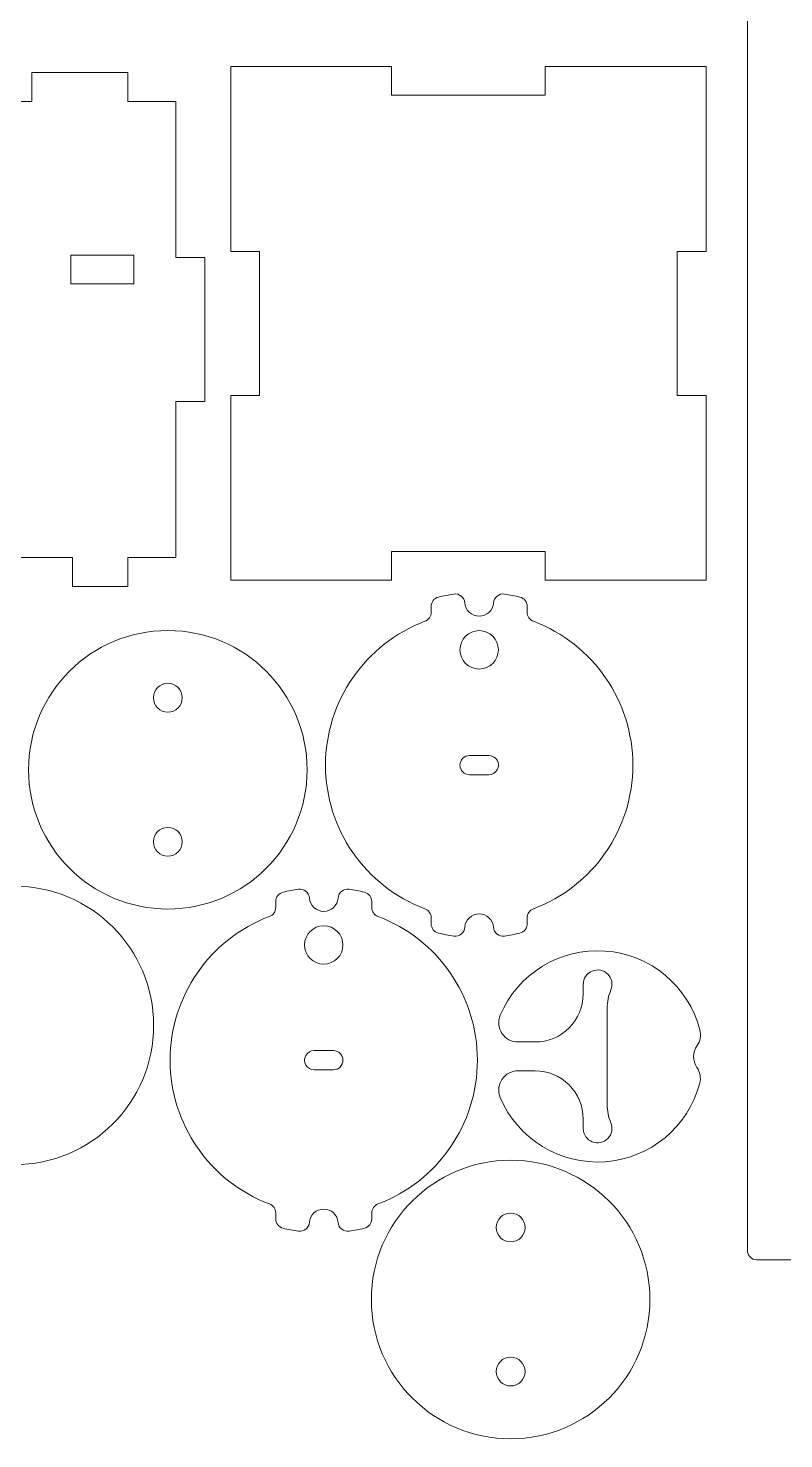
# Model space of a CAD drawing. Header units: millimetres. Extents: x -288 to 276, y -577 to 587.
# Drawn here: x -190.8 to -112.1, y 141.4 to 288.3 of the extents above; entities that cross this region are included whole.
import ezdxf

# ---------------------------------------------------------------- set-up
doc = ezdxf.new("R2010")
doc.units = ezdxf.units.MM
doc.header["$MEASUREMENT"] = 0
for name, color, linetype in [('3mm Battery Tube Endcaps', 7, 'Continuous'), ('3mm Main Internal Structure', 7, 'Continuous'), ('3mm Topside Adapter', 7, 'Continuous')]:
    doc.layers.add(name, color=color, linetype=linetype)

msp = doc.modelspace()

# ---------------------------------------------------------------- linework, layer by layer
at = {"layer": '3mm Battery Tube Endcaps', "color": 225, "lineweight": 9}
for points, knots in [([(-149.4651, 226.5569), (-155.6948, 224.2069), (-159.818, 218.2447), (-159.818, 211.5865), (-159.818, 211.5865), (-159.818, 204.9284), (-155.6947, 198.9662), (-149.4651, 196.6162), (-149.4651, 196.6162), (-149.0757, 196.4694), (-148.818, 196.0967), (-148.818, 195.6806), (-148.818, 195.6806), (-148.818, 195.6806), (-148.818, 195.0639), (-148.818, 195.0639), (-148.818, 195.0639), (-148.818, 194.6022), (-148.502, 194.2006), (-148.0533, 194.0919), (-148.0533, 194.0919), (-147.5265, 193.9644), (-146.9941, 193.8607), (-146.4579, 193.7812), (-146.4579, 193.7812), (-146.1829, 193.7404), (-145.9034, 193.816), (-145.6864, 193.9897), (-145.6864, 193.9897), (-145.4693, 194.1634), (-145.3344, 194.4196), (-145.314, 194.6969), (-145.314, 194.6969), (-145.2562, 195.4804), (-144.6037, 196.0866), (-143.818, 196.0866), (-143.818, 196.0866), (-143.0324, 196.0866), (-142.3799, 195.4804), (-142.3221, 194.6969), (-142.3221, 194.6969), (-142.3016, 194.4196), (-142.1667, 194.1634), (-141.9497, 193.9897), (-141.9497, 193.9897), (-141.7327, 193.816), (-141.4531, 193.7404), (-141.1781, 193.7812), (-141.1781, 193.7812), (-140.6419, 193.8607), (-140.1096, 193.9644), (-139.5827, 194.0919), (-139.5827, 194.0919), (-139.134, 194.2006), (-138.818, 194.6022), (-138.818, 195.0639), (-138.818, 195.0639), (-138.818, 195.0639), (-138.818, 195.6806), (-138.818, 195.6806), (-138.818, 195.6806), (-138.818, 196.0967), (-138.5603, 196.4694), (-138.171, 196.6162), (-138.171, 196.6162), (-131.9413, 198.9662), (-127.818, 204.9284), (-127.818, 211.5866), (-127.818, 211.5866), (-127.818, 218.2447), (-131.9413, 224.207), (-138.171, 226.5569), (-138.171, 226.5569), (-138.5603, 226.7038), (-138.818, 227.0764), (-138.818, 227.4925), (-138.818, 227.4925), (-138.818, 227.4925), (-138.818, 228.1093), (-138.818, 228.1093), (-138.818, 228.1093), (-138.818, 228.5709), (-139.134, 228.9726), (-139.5827, 229.0812), (-139.5827, 229.0812), (-140.1096, 229.2088), (-140.6419, 229.3124), (-141.1781, 229.3919), (-141.1781, 229.3919), (-141.4531, 229.4327), (-141.7327, 229.3572), (-141.9497, 229.1835), (-141.9497, 229.1835), (-142.1667, 229.0097), (-142.3016, 228.7535), (-142.3221, 228.4763), (-142.3221, 228.4763), (-142.3799, 227.6928), (-143.0324, 227.0866), (-143.818, 227.0866), (-143.818, 227.0866), (-144.6037, 227.0866), (-145.2562, 227.6928), (-145.314, 228.4763), (-145.314, 228.4763), (-145.3344, 228.7535), (-145.4693, 229.0097), (-145.6864, 229.1835), (-145.6864, 229.1835), (-145.9034, 229.3572), (-146.1829, 229.4327), (-146.4579, 229.3919), (-146.4579, 229.3919), (-146.9941, 229.3124), (-147.5265, 229.2088), (-148.0533, 229.0812), (-148.0533, 229.0812), (-148.502, 228.9726), (-148.818, 228.5709), (-148.818, 228.1093), (-148.818, 228.1093), (-148.818, 228.1093), (-148.818, 227.4926), (-148.818, 227.4926), (-148.818, 227.4926), (-148.818, 227.0764), (-149.0757, 226.7038), (-149.4651, 226.5569)], [0, 0, 0, 0, 0.03030303, 0.03030303, 0.03030303, 0.03030303, 0.06060606, 0.06060606, 0.06060606, 0.06060606, 0.09090909, 0.09090909, 0.09090909, 0.09090909, 0.12121212, 0.12121212, 0.12121212, 0.12121212, 0.15151515, 0.15151515, 0.15151515, 0.15151515, 0.18181818, 0.18181818, 0.18181818, 0.18181818, 0.21212121, 0.21212121, 0.21212121, 0.21212121, 0.24242424, 0.24242424, 0.24242424, 0.24242424, 0.27272727, 0.27272727, 0.27272727, 0.27272727, 0.3030303, 0.3030303, 0.3030303, 0.3030303, 0.33333333, 0.33333333, 0.33333333, 0.33333333, 0.36363636, 0.36363636, 0.36363636, 0.36363636, 0.39393939, 0.39393939, 0.39393939, 0.39393939, 0.42424242, 0.42424242, 0.42424242, 0.42424242, 0.45454545, 0.45454545, 0.45454545, 0.45454545, 0.48484848, 0.48484848, 0.48484848, 0.48484848, 0.51515152, 0.51515152, 0.51515152, 0.51515152, 0.54545455, 0.54545455, 0.54545455, 0.54545455, 0.57575758, 0.57575758, 0.57575758, 0.57575758, 0.60606061, 0.60606061, 0.60606061, 0.60606061, 0.63636364, 0.63636364, 0.63636364, 0.63636364, 0.66666667, 0.66666667, 0.66666667, 0.66666667, 0.6969697, 0.6969697, 0.6969697, 0.6969697, 0.72727273, 0.72727273, 0.72727273, 0.72727273, 0.75757576, 0.75757576, 0.75757576, 0.75757576, 0.78787879, 0.78787879, 0.78787879, 0.78787879, 0.81818182, 0.81818182, 0.81818182, 0.81818182, 0.84848485, 0.84848485, 0.84848485, 0.84848485, 0.87878788, 0.87878788, 0.87878788, 0.87878788, 0.90909091, 0.90909091, 0.90909091, 0.90909091, 0.93939394, 0.93939394, 0.93939394, 0.93939394, 1, 1, 1, 1]), ([(-190.7398, 211.0994), (-190.7398, 219.1075), (-184.2479, 225.5994), (-176.2398, 225.5994), (-176.2398, 225.5994), (-168.2317, 225.5994), (-161.7398, 219.1076), (-161.7398, 211.0994), (-161.7398, 211.0994), (-161.7398, 203.0913), (-168.2316, 196.5994), (-176.2397, 196.5994), (-176.2397, 196.5994), (-184.2478, 196.5994), (-190.7397, 203.0912), (-190.7398, 211.0993)], [0, 0, 0, 0, 0.2, 0.2, 0.2, 0.2, 0.4, 0.4, 0.4, 0.4, 0.6, 0.6, 0.6, 0.6, 1, 1, 1, 1]), ([(-145.818, 223.5866), (-145.818, 224.6911), (-144.9226, 225.5866), (-143.818, 225.5866), (-143.818, 225.5866), (-142.7135, 225.5866), (-141.818, 224.6912), (-141.818, 223.5866), (-141.818, 223.5866), (-141.818, 222.482), (-142.7134, 221.5866), (-143.818, 221.5866), (-143.818, 221.5866), (-144.9226, 221.5866), (-145.818, 222.482), (-145.818, 223.5866)], [0, 0, 0, 0, 0.2, 0.2, 0.2, 0.2, 0.4, 0.4, 0.4, 0.4, 0.6, 0.6, 0.6, 0.6, 1, 1, 1, 1]), ([(-177.7398, 218.5994), (-177.7398, 219.4278), (-177.0682, 220.0994), (-176.2398, 220.0994), (-176.2398, 220.0994), (-175.4114, 220.0994), (-174.7398, 219.4278), (-174.7398, 218.5994), (-174.7398, 218.5994), (-174.7398, 217.771), (-175.4113, 217.0994), (-176.2398, 217.0994), (-176.2398, 217.0994), (-177.0682, 217.0994), (-177.7398, 217.771), (-177.7398, 218.5994)], [0, 0, 0, 0, 0.2, 0.2, 0.2, 0.2, 0.4, 0.4, 0.4, 0.4, 0.6, 0.6, 0.6, 0.6, 1, 1, 1, 1]), ([(-142.818, 210.5866), (-142.4608, 210.5866), (-142.1306, 210.7772), (-141.952, 211.0866), (-141.952, 211.0866), (-141.7734, 211.396), (-141.7734, 211.7772), (-141.952, 212.0866), (-141.952, 212.0866), (-142.1306, 212.396), (-142.4608, 212.5866), (-142.818, 212.5866), (-142.818, 212.5866), (-142.818, 212.5866), (-144.818, 212.5866), (-144.818, 212.5866), (-144.818, 212.5866), (-145.3703, 212.5866), (-145.818, 212.1389), (-145.818, 211.5866), (-145.818, 211.5866), (-145.818, 211.0343), (-145.3703, 210.5866), (-144.818, 210.5866), (-144.818, 210.5866), (-144.818, 210.5866), (-142.818, 210.5866), (-142.818, 210.5866)], [0, 0, 0, 0, 0.125, 0.125, 0.125, 0.125, 0.25, 0.25, 0.25, 0.25, 0.375, 0.375, 0.375, 0.375, 0.5, 0.5, 0.5, 0.5, 0.625, 0.625, 0.625, 0.625, 0.75, 0.75, 0.75, 0.75, 1, 1, 1, 1]), ([(-177.7398, 203.5994), (-177.7398, 204.4278), (-177.0682, 205.0994), (-176.2398, 205.0994), (-176.2398, 205.0994), (-175.4114, 205.0994), (-174.7398, 204.4278), (-174.7398, 203.5994), (-174.7398, 203.5994), (-174.7398, 202.771), (-175.4113, 202.0994), (-176.2398, 202.0994), (-176.2398, 202.0994), (-177.0682, 202.0994), (-177.7398, 202.771), (-177.7398, 203.5994)], [0, 0, 0, 0, 0.2, 0.2, 0.2, 0.2, 0.4, 0.4, 0.4, 0.4, 0.6, 0.6, 0.6, 0.6, 1, 1, 1, 1]), ([(-206.7214, 184.4771), (-206.7214, 192.4852), (-200.2295, 198.9771), (-192.2214, 198.9771), (-192.2214, 198.9771), (-184.2134, 198.9771), (-177.7215, 192.4853), (-177.7215, 184.4772), (-177.7215, 184.4772), (-177.7215, 176.469), (-184.2133, 169.9772), (-192.2213, 169.9771), (-192.2213, 169.9771), (-200.2294, 169.9771), (-206.7213, 176.4689), (-206.7214, 184.477)], [0, 0, 0, 0, 0.2, 0.2, 0.2, 0.2, 0.4, 0.4, 0.4, 0.4, 0.6, 0.6, 0.6, 0.6, 1, 1, 1, 1]), ([(-154.3576, 195.8279), (-148.1279, 193.4779), (-144.0047, 187.5157), (-144.0047, 180.8575), (-144.0047, 180.8575), (-144.0047, 174.1994), (-148.128, 168.2372), (-154.3576, 165.8872), (-154.3576, 165.8872), (-154.747, 165.7404), (-155.0047, 165.3677), (-155.0047, 164.9516), (-155.0047, 164.9516), (-155.0047, 164.9516), (-155.0047, 164.3349), (-155.0047, 164.3349), (-155.0047, 164.3349), (-155.0047, 163.8732), (-155.3207, 163.4716), (-155.7694, 163.3629), (-155.7694, 163.3629), (-156.2962, 163.2354), (-156.8286, 163.1317), (-157.3648, 163.0522), (-157.3648, 163.0522), (-157.6398, 163.0114), (-157.9193, 163.087), (-158.1363, 163.2607), (-158.1363, 163.2607), (-158.3534, 163.4344), (-158.4883, 163.6906), (-158.5087, 163.9679), (-158.5087, 163.9679), (-158.5665, 164.7514), (-159.219, 165.3576), (-160.0047, 165.3576), (-160.0047, 165.3576), (-160.7903, 165.3576), (-161.4428, 164.7514), (-161.5006, 163.9679), (-161.5006, 163.9679), (-161.5211, 163.6906), (-161.656, 163.4344), (-161.873, 163.2607), (-161.873, 163.2607), (-162.09, 163.087), (-162.3696, 163.0114), (-162.6446, 163.0522), (-162.6446, 163.0522), (-163.1808, 163.1317), (-163.7131, 163.2354), (-164.24, 163.3629), (-164.24, 163.3629), (-164.6887, 163.4716), (-165.0047, 163.8732), (-165.0047, 164.3349), (-165.0047, 164.3349), (-165.0047, 164.3349), (-165.0047, 164.9516), (-165.0047, 164.9516), (-165.0047, 164.9516), (-165.0047, 165.3677), (-165.2624, 165.7404), (-165.6517, 165.8872), (-165.6517, 165.8872), (-171.8814, 168.2372), (-176.0047, 174.1994), (-176.0047, 180.8576), (-176.0047, 180.8576), (-176.0047, 187.5157), (-171.8814, 193.478), (-165.6517, 195.8279), (-165.6517, 195.8279), (-165.2624, 195.9748), (-165.0047, 196.3474), (-165.0047, 196.7635), (-165.0047, 196.7635), (-165.0047, 196.7635), (-165.0047, 197.3803), (-165.0047, 197.3803), (-165.0047, 197.3803), (-165.0047, 197.8419), (-164.6887, 198.2436), (-164.24, 198.3522), (-164.24, 198.3522), (-163.7131, 198.4798), (-163.1808, 198.5834), (-162.6446, 198.6629), (-162.6446, 198.6629), (-162.3696, 198.7037), (-162.09, 198.6282), (-161.873, 198.4545), (-161.873, 198.4545), (-161.656, 198.2807), (-161.5211, 198.0245), (-161.5006, 197.7473), (-161.5006, 197.7473), (-161.4428, 196.9638), (-160.7903, 196.3576), (-160.0047, 196.3576), (-160.0047, 196.3576), (-159.219, 196.3576), (-158.5665, 196.9638), (-158.5087, 197.7473), (-158.5087, 197.7473), (-158.4883, 198.0245), (-158.3534, 198.2807), (-158.1363, 198.4545), (-158.1363, 198.4545), (-157.9193, 198.6282), (-157.6398, 198.7037), (-157.3648, 198.6629), (-157.3648, 198.6629), (-156.8286, 198.5834), (-156.2962, 198.4798), (-155.7694, 198.3522), (-155.7694, 198.3522), (-155.3207, 198.2436), (-155.0047, 197.8419), (-155.0047, 197.3803), (-155.0047, 197.3803), (-155.0047, 197.3803), (-155.0047, 196.7636), (-155.0047, 196.7636), (-155.0047, 196.7636), (-155.0047, 196.3474), (-154.747, 195.9748), (-154.3576, 195.8279)], [0, 0, 0, 0, 0.03030303, 0.03030303, 0.03030303, 0.03030303, 0.06060606, 0.06060606, 0.06060606, 0.06060606, 0.09090909, 0.09090909, 0.09090909, 0.09090909, 0.12121212, 0.12121212, 0.12121212, 0.12121212, 0.15151515, 0.15151515, 0.15151515, 0.15151515, 0.18181818, 0.18181818, 0.18181818, 0.18181818, 0.21212121, 0.21212121, 0.21212121, 0.21212121, 0.24242424, 0.24242424, 0.24242424, 0.24242424, 0.27272727, 0.27272727, 0.27272727, 0.27272727, 0.3030303, 0.3030303, 0.3030303, 0.3030303, 0.33333333, 0.33333333, 0.33333333, 0.33333333, 0.36363636, 0.36363636, 0.36363636, 0.36363636, 0.39393939, 0.39393939, 0.39393939, 0.39393939, 0.42424242, 0.42424242, 0.42424242, 0.42424242, 0.45454545, 0.45454545, 0.45454545, 0.45454545, 0.48484848, 0.48484848, 0.48484848, 0.48484848, 0.51515152, 0.51515152, 0.51515152, 0.51515152, 0.54545455, 0.54545455, 0.54545455, 0.54545455, 0.57575758, 0.57575758, 0.57575758, 0.57575758, 0.60606061, 0.60606061, 0.60606061, 0.60606061, 0.63636364, 0.63636364, 0.63636364, 0.63636364, 0.66666667, 0.66666667, 0.66666667, 0.66666667, 0.6969697, 0.6969697, 0.6969697, 0.6969697, 0.72727273, 0.72727273, 0.72727273, 0.72727273, 0.75757576, 0.75757576, 0.75757576, 0.75757576, 0.78787879, 0.78787879, 0.78787879, 0.78787879, 0.81818182, 0.81818182, 0.81818182, 0.81818182, 0.84848485, 0.84848485, 0.84848485, 0.84848485, 0.87878788, 0.87878788, 0.87878788, 0.87878788, 0.90909091, 0.90909091, 0.90909091, 0.90909091, 0.93939394, 0.93939394, 0.93939394, 0.93939394, 1, 1, 1, 1]), ([(-158.0047, 192.8576), (-158.0047, 193.9621), (-158.9001, 194.8576), (-160.0047, 194.8576), (-160.0047, 194.8576), (-161.1092, 194.8576), (-162.0047, 193.9622), (-162.0047, 192.8576), (-162.0047, 192.8576), (-162.0047, 191.753), (-161.1093, 190.8576), (-160.0047, 190.8576), (-160.0047, 190.8576), (-158.9001, 190.8576), (-158.0047, 191.753), (-158.0047, 192.8576)], [0, 0, 0, 0, 0.2, 0.2, 0.2, 0.2, 0.4, 0.4, 0.4, 0.4, 0.6, 0.6, 0.6, 0.6, 1, 1, 1, 1]), ([(-130.4884, 186.2541), (-130.4884, 186.9146), (-130.3575, 187.5685), (-130.1034, 188.1781), (-130.1034, 188.1781), (-129.8698, 188.7385), (-129.997, 189.3844), (-130.4256, 189.8144), (-130.4256, 189.8144), (-130.8542, 190.2443), (-131.4997, 190.3735), (-132.0608, 190.1416), (-132.0608, 190.1416), (-132.6218, 189.9097), (-132.9878, 189.3624), (-132.9878, 188.7553), (-132.9878, 188.7553), (-132.9878, 188.7553), (-132.9878, 187.7553), (-132.9878, 187.7553), (-132.9878, 187.7553), (-132.9878, 186.4292), (-133.5146, 185.1575), (-134.4522, 184.2198), (-134.4522, 184.2198), (-135.3899, 183.2821), (-136.6617, 182.7553), (-137.9878, 182.7553), (-137.9878, 182.7553), (-137.9878, 182.7553), (-139.7798, 182.7553), (-139.7798, 182.7553), (-139.7798, 182.7553), (-140.4502, 182.7553), (-141.0759, 183.0911), (-141.4465, 183.6498), (-141.4465, 183.6498), (-141.817, 184.2084), (-141.8831, 184.9155), (-141.6224, 185.5331), (-141.6224, 185.5331), (-139.7887, 189.8772), (-135.3902, 192.5694), (-130.6875, 192.2261), (-130.6875, 192.2261), (-125.9847, 191.8828), (-122.0239, 188.5804), (-120.8404, 184.016), (-120.8404, 184.016), (-120.6944, 183.4526), (-120.801, 182.8536), (-121.1324, 182.3751), (-121.1324, 182.3751), (-121.6057, 181.6919), (-121.6071, 180.7872), (-121.136, 180.1025), (-121.136, 180.1025), (-120.8061, 179.623), (-120.7014, 179.0236), (-120.8493, 178.4607), (-120.8493, 178.4607), (-122.0456, 173.9065), (-126.0081, 170.6187), (-130.705, 170.2833), (-130.705, 170.2833), (-135.4018, 169.948), (-139.7912, 172.6395), (-141.6224, 176.9775), (-141.6224, 176.9775), (-141.8831, 177.5951), (-141.817, 178.3022), (-141.4465, 178.8609), (-141.4465, 178.8609), (-141.076, 179.4195), (-140.4502, 179.7553), (-139.7798, 179.7553), (-139.7798, 179.7553), (-139.7798, 179.7553), (-137.9878, 179.7553), (-137.9878, 179.7553), (-137.9878, 179.7553), (-136.6617, 179.7553), (-135.3899, 179.2285), (-134.4522, 178.2909), (-134.4522, 178.2909), (-133.5146, 177.3532), (-132.9878, 176.0814), (-132.9878, 174.7554), (-132.9878, 174.7554), (-132.9878, 174.7554), (-132.9878, 173.7172), (-132.9878, 173.7172), (-132.9878, 173.7172), (-132.9724, 173.115), (-132.5983, 172.5803), (-132.0377, 172.3597), (-132.0377, 172.3597), (-131.4771, 172.139), (-130.839, 172.2751), (-130.4173, 172.7053), (-130.4173, 172.7053), (-129.9955, 173.1355), (-129.872, 173.7762), (-130.1038, 174.3323), (-130.1038, 174.3323), (-130.3576, 174.9417), (-130.4884, 175.5953), (-130.4884, 176.2553), (-130.4884, 176.2553), (-130.4884, 176.2553), (-130.4884, 186.2541), (-130.4884, 186.2541)], [0, 0, 0, 0, 0.03448276, 0.03448276, 0.03448276, 0.03448276, 0.06896552, 0.06896552, 0.06896552, 0.06896552, 0.10344828, 0.10344828, 0.10344828, 0.10344828, 0.13793103, 0.13793103, 0.13793103, 0.13793103, 0.17241379, 0.17241379, 0.17241379, 0.17241379, 0.20689655, 0.20689655, 0.20689655, 0.20689655, 0.24137931, 0.24137931, 0.24137931, 0.24137931, 0.27586207, 0.27586207, 0.27586207, 0.27586207, 0.31034483, 0.31034483, 0.31034483, 0.31034483, 0.34482759, 0.34482759, 0.34482759, 0.34482759, 0.37931034, 0.37931034, 0.37931034, 0.37931034, 0.4137931, 0.4137931, 0.4137931, 0.4137931, 0.44827586, 0.44827586, 0.44827586, 0.44827586, 0.48275862, 0.48275862, 0.48275862, 0.48275862, 0.51724138, 0.51724138, 0.51724138, 0.51724138, 0.55172414, 0.55172414, 0.55172414, 0.55172414, 0.5862069, 0.5862069, 0.5862069, 0.5862069, 0.62068966, 0.62068966, 0.62068966, 0.62068966, 0.65517241, 0.65517241, 0.65517241, 0.65517241, 0.68965517, 0.68965517, 0.68965517, 0.68965517, 0.72413793, 0.72413793, 0.72413793, 0.72413793, 0.75862069, 0.75862069, 0.75862069, 0.75862069, 0.79310345, 0.79310345, 0.79310345, 0.79310345, 0.82758621, 0.82758621, 0.82758621, 0.82758621, 0.86206897, 0.86206897, 0.86206897, 0.86206897, 0.89655172, 0.89655172, 0.89655172, 0.89655172, 0.93103448, 0.93103448, 0.93103448, 0.93103448, 1, 1, 1, 1]), ([(-161.0047, 179.8576), (-161.3619, 179.8576), (-161.6921, 180.0482), (-161.8707, 180.3576), (-161.8707, 180.3576), (-162.0493, 180.667), (-162.0493, 181.0482), (-161.8707, 181.3576), (-161.8707, 181.3576), (-161.6921, 181.667), (-161.3619, 181.8576), (-161.0047, 181.8576), (-161.0047, 181.8576), (-161.0047, 181.8576), (-159.0047, 181.8576), (-159.0047, 181.8576), (-159.0047, 181.8576), (-158.4524, 181.8576), (-158.0047, 181.4099), (-158.0047, 180.8576), (-158.0047, 180.8576), (-158.0047, 180.3053), (-158.4524, 179.8576), (-159.0047, 179.8576), (-159.0047, 179.8576), (-159.0047, 179.8576), (-161.0047, 179.8576), (-161.0047, 179.8576)], [0, 0, 0, 0, 0.125, 0.125, 0.125, 0.125, 0.25, 0.25, 0.25, 0.25, 0.375, 0.375, 0.375, 0.375, 0.5, 0.5, 0.5, 0.5, 0.625, 0.625, 0.625, 0.625, 0.75, 0.75, 0.75, 0.75, 1, 1, 1, 1]), ([(-126.0427, 155.9401), (-126.0427, 163.9482), (-132.5346, 170.4401), (-140.5427, 170.4401), (-140.5427, 170.4401), (-148.5508, 170.4401), (-155.0427, 163.9483), (-155.0427, 155.9401), (-155.0427, 155.9401), (-155.0427, 147.932), (-148.5509, 141.4401), (-140.5428, 141.4401), (-140.5428, 141.4401), (-132.5347, 141.4401), (-126.0428, 147.9319), (-126.0427, 155.94)], [0, 0, 0, 0, 0.2, 0.2, 0.2, 0.2, 0.4, 0.4, 0.4, 0.4, 0.6, 0.6, 0.6, 0.6, 1, 1, 1, 1]), ([(-139.0427, 163.4401), (-139.0427, 164.2685), (-139.7143, 164.9401), (-140.5427, 164.9401), (-140.5427, 164.9401), (-141.3711, 164.9401), (-142.0427, 164.2685), (-142.0427, 163.4401), (-142.0427, 163.4401), (-142.0427, 162.6117), (-141.3712, 161.9401), (-140.5427, 161.9401), (-140.5427, 161.9401), (-139.7143, 161.9401), (-139.0427, 162.6117), (-139.0427, 163.4401)], [0, 0, 0, 0, 0.2, 0.2, 0.2, 0.2, 0.4, 0.4, 0.4, 0.4, 0.6, 0.6, 0.6, 0.6, 1, 1, 1, 1]), ([(-139.0427, 148.4401), (-139.0427, 149.2685), (-139.7143, 149.9401), (-140.5427, 149.9401), (-140.5427, 149.9401), (-141.3711, 149.9401), (-142.0427, 149.2685), (-142.0427, 148.4401), (-142.0427, 148.4401), (-142.0427, 147.6117), (-141.3712, 146.9401), (-140.5427, 146.9401), (-140.5427, 146.9401), (-139.7143, 146.9401), (-139.0427, 147.6117), (-139.0427, 148.4401)], [0, 0, 0, 0, 0.2, 0.2, 0.2, 0.2, 0.4, 0.4, 0.4, 0.4, 0.6, 0.6, 0.6, 0.6, 1, 1, 1, 1])]:
    msp.add_open_spline(points, degree=3, knots=knots, dxfattribs=at)
at = {"layer": '3mm Main Internal Structure', "color": 114, "lineweight": 9}
msp.add_open_spline([(-114.8914, 370.0773), (-115.4436, 370.0773), (-115.8914, 369.6296), (-115.8914, 369.0773), (-115.8914, 369.0773), (-115.8914, 369.0773), (-115.8914, 161.0773), (-115.8914, 161.0773), (-115.8914, 161.0773), (-115.8914, 160.8121), (-115.786, 160.5577), (-115.5985, 160.3702), (-115.5985, 160.3702), (-115.4109, 160.1827), (-115.1566, 160.0773), (-114.8914, 160.0773), (-114.8914, 160.0773), (-114.8914, 160.0773), (-106.8914, 160.0773), (-106.8914, 160.0773), (-106.8914, 160.0773), (-106.6261, 160.0773), (-106.3718, 160.1827), (-106.1843, 160.3702), (-106.1843, 160.3702), (-105.9967, 160.5577), (-105.8914, 160.8121), (-105.8914, 161.0773), (-105.8914, 161.0773), (-105.8914, 161.0773), (-105.8914, 165.0773), (-105.8914, 165.0773), (-105.8914, 165.0773), (-105.8914, 165.0773), (-95.8914, 165.0773), (-95.8914, 165.0773), (-95.8914, 165.0773), (-95.8914, 165.0773), (-95.8914, 161.0773), (-95.8914, 161.0773), (-95.8914, 161.0773), (-95.8914, 160.8121), (-95.786, 160.5577), (-95.5985, 160.3702), (-95.5985, 160.3702), (-95.4109, 160.1827), (-95.1566, 160.0773), (-94.8914, 160.0773), (-94.8914, 160.0773), (-94.8914, 160.0773), (-86.8914, 160.0773), (-86.8914, 160.0773), (-86.8914, 160.0773), (-86.6261, 160.0773), (-86.3718, 160.1827), (-86.1843, 160.3702), (-86.1843, 160.3702), (-85.9967, 160.5577), (-85.8914, 160.8121), (-85.8914, 161.0773), (-85.8914, 161.0773), (-85.8914, 161.0773), (-85.8914, 182.0773), (-85.8914, 182.0773), (-85.8914, 182.0773), (-85.8914, 183.4034), (-86.4181, 184.6752), (-87.3558, 185.6128), (-87.3558, 185.6128), (-88.2935, 186.5505), (-89.5653, 187.0773), (-90.8914, 187.0773), (-90.8914, 187.0773), (-90.8914, 187.0773), (-100.8914, 187.0773), (-100.8914, 187.0773), (-100.8914, 187.0773), (-102.2174, 187.0773), (-103.4892, 187.6041), (-104.4269, 188.5418), (-104.4269, 188.5418), (-105.3646, 189.4794), (-105.8914, 190.7512), (-105.8914, 192.0773), (-105.8914, 192.0773), (-105.8914, 192.0773), (-105.8914, 338.0773), (-105.8914, 338.0773), (-105.8914, 338.0773), (-105.8914, 340.8387), (-103.6528, 343.0773), (-100.8914, 343.0773), (-100.8914, 343.0773), (-100.8914, 343.0773), (-90.8914, 343.0773), (-90.8914, 343.0773), (-90.8914, 343.0773), (-89.5653, 343.0773), (-88.2935, 343.6041), (-87.3558, 344.5418), (-87.3558, 344.5418), (-86.4181, 345.4794), (-85.8914, 346.7512), (-85.8914, 348.0773), (-85.8914, 348.0773), (-85.8914, 348.0773), (-85.8914, 369.0773), (-85.8914, 369.0773), (-85.8914, 369.0773), (-85.8914, 369.3425), (-85.9967, 369.5969), (-86.1843, 369.7844), (-86.1843, 369.7844), (-86.3718, 369.9719), (-86.6261, 370.0773), (-86.8914, 370.0773), (-86.8914, 370.0773), (-86.8914, 370.0773), (-94.8914, 370.0773), (-94.8914, 370.0773), (-94.8914, 370.0773), (-95.4436, 370.0773), (-95.8914, 369.6296), (-95.8914, 369.0773), (-95.8914, 369.0773), (-95.8914, 369.0773), (-95.8914, 365.0773), (-95.8914, 365.0773), (-95.8914, 365.0773), (-95.8914, 365.0773), (-105.8914, 365.0773), (-105.8914, 365.0773), (-105.8914, 365.0773), (-105.8914, 365.0773), (-105.8914, 369.0773), (-105.8914, 369.0773), (-105.8914, 369.0773), (-105.8914, 369.3425), (-105.9967, 369.5969), (-106.1843, 369.7844), (-106.1843, 369.7844), (-106.3718, 369.9719), (-106.6261, 370.0773), (-106.8914, 370.0773), (-106.8914, 370.0773), (-106.8914, 370.0773), (-114.8914, 370.0773), (-114.8914, 370.0773)], degree=3, knots=[0, 0, 0, 0, 0.02631579, 0.02631579, 0.02631579, 0.02631579, 0.05263158, 0.05263158, 0.05263158, 0.05263158, 0.07894737, 0.07894737, 0.07894737, 0.07894737, 0.10526316, 0.10526316, 0.10526316, 0.10526316, 0.13157895, 0.13157895, 0.13157895, 0.13157895, 0.15789474, 0.15789474, 0.15789474, 0.15789474, 0.18421053, 0.18421053, 0.18421053, 0.18421053, 0.21052632, 0.21052632, 0.21052632, 0.21052632, 0.23684211, 0.23684211, 0.23684211, 0.23684211, 0.26315789, 0.26315789, 0.26315789, 0.26315789, 0.28947368, 0.28947368, 0.28947368, 0.28947368, 0.31578947, 0.31578947, 0.31578947, 0.31578947, 0.34210526, 0.34210526, 0.34210526, 0.34210526, 0.36842105, 0.36842105, 0.36842105, 0.36842105, 0.39473684, 0.39473684, 0.39473684, 0.39473684, 0.42105263, 0.42105263, 0.42105263, 0.42105263, 0.44736842, 0.44736842, 0.44736842, 0.44736842, 0.47368421, 0.47368421, 0.47368421, 0.47368421, 0.5, 0.5, 0.5, 0.5, 0.52631579, 0.52631579, 0.52631579, 0.52631579, 0.55263158, 0.55263158, 0.55263158, 0.55263158, 0.57894737, 0.57894737, 0.57894737, 0.57894737, 0.60526316, 0.60526316, 0.60526316, 0.60526316, 0.63157895, 0.63157895, 0.63157895, 0.63157895, 0.65789474, 0.65789474, 0.65789474, 0.65789474, 0.68421053, 0.68421053, 0.68421053, 0.68421053, 0.71052632, 0.71052632, 0.71052632, 0.71052632, 0.73684211, 0.73684211, 0.73684211, 0.73684211, 0.76315789, 0.76315789, 0.76315789, 0.76315789, 0.78947368, 0.78947368, 0.78947368, 0.78947368, 0.81578947, 0.81578947, 0.81578947, 0.81578947, 0.84210526, 0.84210526, 0.84210526, 0.84210526, 0.86842105, 0.86842105, 0.86842105, 0.86842105, 0.89473684, 0.89473684, 0.89473684, 0.89473684, 0.92105263, 0.92105263, 0.92105263, 0.92105263, 0.94736842, 0.94736842, 0.94736842, 0.94736842, 1, 1, 1, 1], dxfattribs=at)
at = {"layer": '3mm Topside Adapter', "color": 30, "lineweight": 9}
for points, knots in [([(-186.1577, 230.1903), (-186.1577, 230.1903), (-180.3937, 230.1903), (-180.3937, 230.1903), (-180.3937, 230.1903), (-180.3937, 230.1903), (-180.3937, 233.1904), (-180.3937, 233.1904), (-180.3937, 233.1904), (-180.3937, 233.1904), (-175.3937, 233.1904), (-175.3937, 233.1904), (-175.3937, 233.1904), (-175.3937, 233.1904), (-175.3937, 249.4403), (-175.3937, 249.4403), (-175.3937, 249.4403), (-175.3937, 249.4403), (-172.3937, 249.4403), (-172.3937, 249.4403), (-172.3937, 249.4403), (-172.3937, 249.4403), (-172.3937, 264.4403), (-172.3937, 264.4403), (-172.3937, 264.4403), (-172.3937, 264.4403), (-175.3937, 264.4403), (-175.3937, 264.4403), (-175.3937, 264.4403), (-175.3937, 264.4403), (-175.3937, 280.6903), (-175.3937, 280.6903), (-175.3937, 280.6903), (-175.3937, 280.6903), (-180.3937, 280.6903), (-180.3937, 280.6903), (-180.3937, 280.6903), (-180.3937, 280.6903), (-180.3937, 283.6903), (-180.3937, 283.6903), (-180.3937, 283.6903), (-180.3937, 283.6903), (-190.3937, 283.6903), (-190.3937, 283.6903), (-190.3937, 283.6903), (-190.3937, 283.6903), (-190.3937, 280.6903), (-190.3937, 280.6903), (-190.3937, 280.6903), (-190.3937, 280.6903), (-195.3937, 280.6903), (-195.3937, 280.6903), (-195.3937, 280.6903), (-195.3937, 280.6903), (-195.3937, 274.3886), (-195.3937, 274.3886), (-195.3937, 274.3886), (-195.3937, 274.3886), (-198.3937, 274.3886), (-198.3937, 274.3886), (-198.3937, 274.3886), (-198.3937, 274.3886), (-198.3937, 259.3886), (-198.3937, 259.3886), (-198.3937, 259.3886), (-198.3937, 259.3886), (-195.3937, 259.3886), (-195.3937, 259.3886), (-195.3937, 259.3886), (-195.3937, 259.3886), (-195.3937, 249.4403), (-195.3937, 249.4403), (-195.3937, 249.4403), (-195.3937, 249.4403), (-195.3937, 233.1904), (-195.3937, 233.1904), (-195.3937, 233.1904), (-195.3937, 233.1904), (-190.3937, 233.1904), (-190.3937, 233.1904), (-190.3937, 233.1904), (-190.3937, 233.1904), (-186.1577, 233.1904), (-186.1577, 233.1904), (-186.1577, 233.1904), (-186.1577, 233.1904), (-186.1577, 230.1903), (-186.1577, 230.1903)], [0, 0, 0, 0, 0.04347826, 0.04347826, 0.04347826, 0.04347826, 0.08695652, 0.08695652, 0.08695652, 0.08695652, 0.13043478, 0.13043478, 0.13043478, 0.13043478, 0.17391304, 0.17391304, 0.17391304, 0.17391304, 0.2173913, 0.2173913, 0.2173913, 0.2173913, 0.26086957, 0.26086957, 0.26086957, 0.26086957, 0.30434783, 0.30434783, 0.30434783, 0.30434783, 0.34782609, 0.34782609, 0.34782609, 0.34782609, 0.39130435, 0.39130435, 0.39130435, 0.39130435, 0.43478261, 0.43478261, 0.43478261, 0.43478261, 0.47826087, 0.47826087, 0.47826087, 0.47826087, 0.52173913, 0.52173913, 0.52173913, 0.52173913, 0.56521739, 0.56521739, 0.56521739, 0.56521739, 0.60869565, 0.60869565, 0.60869565, 0.60869565, 0.65217391, 0.65217391, 0.65217391, 0.65217391, 0.69565217, 0.69565217, 0.69565217, 0.69565217, 0.73913043, 0.73913043, 0.73913043, 0.73913043, 0.7826087, 0.7826087, 0.7826087, 0.7826087, 0.82608696, 0.82608696, 0.82608696, 0.82608696, 0.86956522, 0.86956522, 0.86956522, 0.86956522, 0.91304348, 0.91304348, 0.91304348, 0.91304348, 1, 1, 1, 1]), ([(-136.9416, 284.3291), (-136.9416, 284.3291), (-120.1916, 284.3291), (-120.1916, 284.3291), (-120.1916, 284.3291), (-120.1916, 284.3291), (-120.1916, 265.0791), (-120.1916, 265.0791), (-120.1916, 265.0791), (-120.1916, 265.0791), (-123.1916, 265.0791), (-123.1916, 265.0791), (-123.1916, 265.0791), (-123.1916, 265.0791), (-123.1916, 250.0791), (-123.1916, 250.0791), (-123.1916, 250.0791), (-123.1916, 250.0791), (-120.1916, 250.0791), (-120.1916, 250.0791), (-120.1916, 250.0791), (-120.1916, 250.0791), (-120.1916, 230.8291), (-120.1916, 230.8291), (-120.1916, 230.8291), (-120.1916, 230.8291), (-136.9416, 230.8291), (-136.9416, 230.8291), (-136.9416, 230.8291), (-136.9416, 230.8291), (-136.9416, 233.8291), (-136.9416, 233.8291), (-136.9416, 233.8291), (-136.9416, 233.8291), (-152.9416, 233.8291), (-152.9416, 233.8291), (-152.9416, 233.8291), (-152.9416, 233.8291), (-152.9416, 230.8291), (-152.9416, 230.8291), (-152.9416, 230.8291), (-152.9416, 230.8291), (-169.6916, 230.8291), (-169.6916, 230.8291), (-169.6916, 230.8291), (-169.6916, 230.8291), (-169.6916, 250.0791), (-169.6916, 250.0791), (-169.6916, 250.0791), (-169.6916, 250.0791), (-166.6916, 250.0791), (-166.6916, 250.0791), (-166.6916, 250.0791), (-166.6916, 250.0791), (-166.6916, 265.0791), (-166.6916, 265.0791), (-166.6916, 265.0791), (-166.6916, 265.0791), (-169.6916, 265.0791), (-169.6916, 265.0791), (-169.6916, 265.0791), (-169.6916, 265.0791), (-169.6916, 284.3291), (-169.6916, 284.3291), (-169.6916, 284.3291), (-169.6916, 284.3291), (-152.9416, 284.3291), (-152.9416, 284.3291), (-152.9416, 284.3291), (-152.9416, 284.3291), (-152.9416, 281.3291), (-152.9416, 281.3291), (-152.9416, 281.3291), (-152.9416, 281.3291), (-136.9416, 281.3291), (-136.9416, 281.3291), (-136.9416, 281.3291), (-136.9416, 281.3291), (-136.9416, 284.3291), (-136.9416, 284.3291)], [0, 0, 0, 0, 0.04761905, 0.04761905, 0.04761905, 0.04761905, 0.0952381, 0.0952381, 0.0952381, 0.0952381, 0.14285714, 0.14285714, 0.14285714, 0.14285714, 0.19047619, 0.19047619, 0.19047619, 0.19047619, 0.23809524, 0.23809524, 0.23809524, 0.23809524, 0.28571429, 0.28571429, 0.28571429, 0.28571429, 0.33333333, 0.33333333, 0.33333333, 0.33333333, 0.38095238, 0.38095238, 0.38095238, 0.38095238, 0.42857143, 0.42857143, 0.42857143, 0.42857143, 0.47619048, 0.47619048, 0.47619048, 0.47619048, 0.52380952, 0.52380952, 0.52380952, 0.52380952, 0.57142857, 0.57142857, 0.57142857, 0.57142857, 0.61904762, 0.61904762, 0.61904762, 0.61904762, 0.66666667, 0.66666667, 0.66666667, 0.66666667, 0.71428571, 0.71428571, 0.71428571, 0.71428571, 0.76190476, 0.76190476, 0.76190476, 0.76190476, 0.80952381, 0.80952381, 0.80952381, 0.80952381, 0.85714286, 0.85714286, 0.85714286, 0.85714286, 0.9047619, 0.9047619, 0.9047619, 0.9047619, 1, 1, 1, 1]), ([(-179.7937, 261.6903), (-179.7937, 261.6903), (-186.3581, 261.6903), (-186.3581, 261.6903), (-186.3581, 261.6903), (-186.3581, 261.6903), (-186.3581, 264.6903), (-186.3581, 264.6903), (-186.3581, 264.6903), (-186.3581, 264.6903), (-179.7937, 264.6903), (-179.7937, 264.6903), (-179.7937, 264.6903), (-179.7937, 264.6903), (-179.7937, 261.6903), (-179.7937, 261.6903)], [0, 0, 0, 0, 0.2, 0.2, 0.2, 0.2, 0.4, 0.4, 0.4, 0.4, 0.6, 0.6, 0.6, 0.6, 1, 1, 1, 1])]:
    msp.add_open_spline(points, degree=3, knots=knots, dxfattribs=at)

doc.saveas('drawing.dxf')
